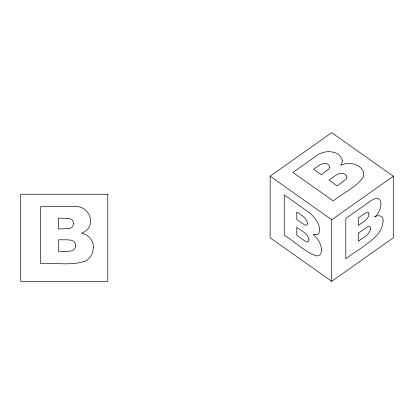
<?xml version="1.0" encoding="UTF-8"?>
<svg xmlns="http://www.w3.org/2000/svg" width="414" height="414" viewBox="0 0 414 414"><rect width="100%" height="100%" fill="white"/><g stroke="black" fill="none" stroke-linecap="round" stroke-linejoin="round"><path stroke-width="0.62" d="M270.14 176.209L331.723 132.666L393.3 176.209L393.3 237.791L331.723 281.334L270.14 237.791L270.14 176.209L331.723 219.751L331.723 281.334M331.723 219.751L393.3 176.209M383.074 221.024L382.712 224.259A15.194 7.597 -54.7 0 1 377.63 234.474C368.553 244.384 356.325 250.693 345.799 258.853L345.799 218.525L369.128 202.027C384.29 190.342 383.426 210.265 374.629 217.008C378.184 214.328 383.938 215.813 383.074 221.024M93.326 247.396L92.808 251.608A15.194 15.194 0 0 1 85.62 260.975C71.306 266.171 55.445 262.419 40.608 263.62L40.608 206.586L73.599 206.586C90.112 204.552 98.154 227.338 81.382 233.273C88.213 234.433 93.73 240.27 93.326 247.396M342.295 160.404L341.995 162.774L340.644 165.383C347.543 161.977 356.464 162.888 361.691 168.834A15.194 10.743 0 0 1 363.233 177.114C355.911 187.744 342.885 192.758 333.275 200.94L292.946 172.426L316.27 155.928C323.758 149.708 339.18 149.583 342.295 160.404M321.497 250.103L321.129 252.825A15.194 7.597 54.7 0 1 316.048 255.852C304.14 251.412 294.959 241.74 284.221 235.219L284.221 194.891L307.55 211.383C312.529 214.902 316.803 219.674 318.842 225.495C319.68 228.347 320.488 232.777 317.398 234.526L315.566 234.759L313.051 234.148C317.466 238.35 321.414 243.748 321.497 250.103M368.988 214.038C368.631 219.834 362.234 222.256 358.369 225.449L358.369 217.805L366.281 212.454L367.849 212.092L368.703 212.672L368.988 214.038M370.587 228.45C369.961 234.961 362.747 237.652 358.369 241.295L358.369 233.129L367.482 226.955L369.278 226.499L370.261 227.069L370.587 228.45M73.407 223.431L73.004 225.796L71.793 227.534L69.552 228.6L58.39 228.952L58.39 218.137L69.578 218.488L71.793 219.539L73.004 221.211L73.407 223.431M75.664 245.409L75.198 247.857L73.795 249.751L71.255 250.962L67.378 251.365L58.39 251.365L58.39 239.809L67.337 239.809L71.27 240.192L73.816 241.346L75.203 243.132L75.664 245.409M307.411 223.198L307.126 224.673L306.267 225.294L304.683 224.926L296.791 219.596L296.791 211.947C300.611 215.13 306.94 217.49 307.411 223.198M309.004 239.872L308.678 241.367L307.685 242.004L305.889 241.59L296.791 235.442L296.791 227.27C301.081 230.919 308.249 233.486 309.004 239.872M346.932 177.415L345.995 179.288L337.182 185.922L329.011 180.147C333.575 176.938 341.39 169.419 346.585 175.769L346.932 177.415M329.808 167.308L328.975 168.964L321.336 174.718L313.688 169.31C317.766 166.164 324.845 160.027 329.435 165.833L329.808 167.308M107.785 194.249L20.7 194.249L20.7 281.334L107.785 281.334L107.785 194.249"/></g></svg>
